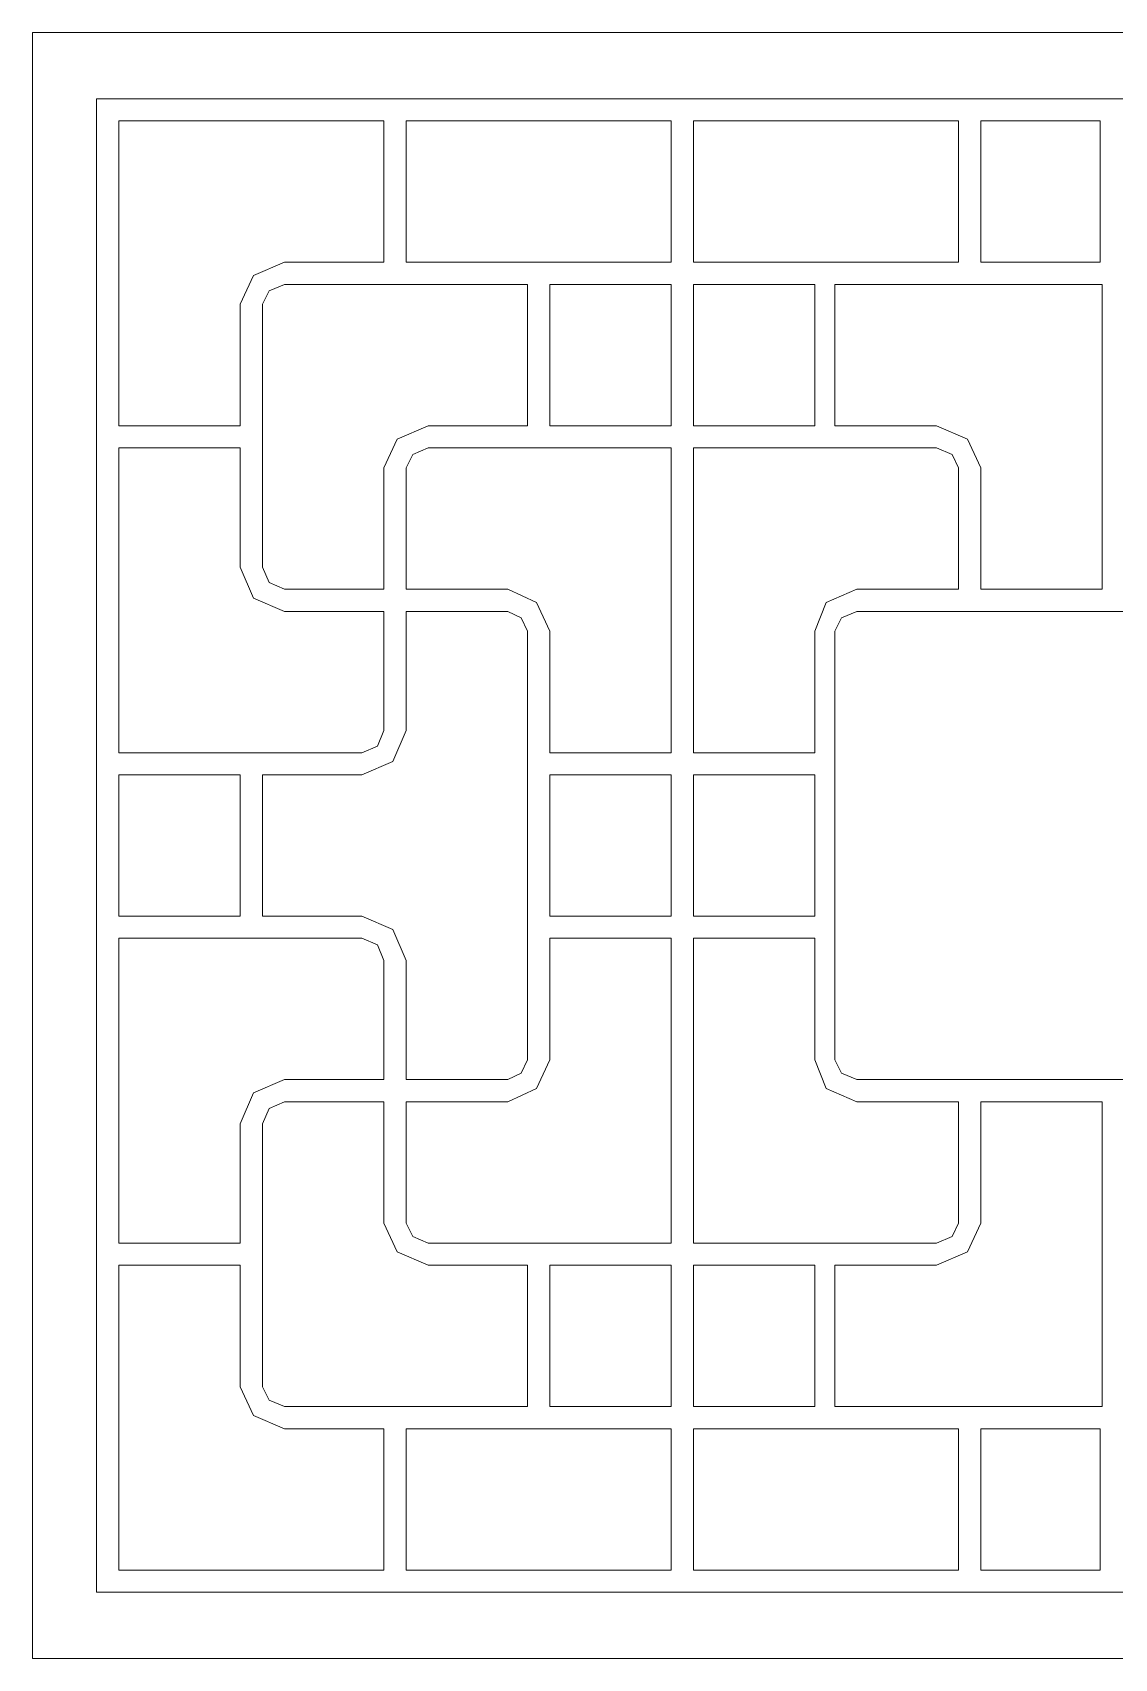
# Model space of a CAD drawing. Header units: centimetres. Extents: x -8.7 to 5, y -1.5 to 8.8.
# Drawn here: x -8.72 to -1.87, y -1.51 to 8.79 of the extents above; entities that cross this region are included whole.
import ezdxf

# ---------------------------------------------------------------- set-up
doc = ezdxf.new("R2010")
doc.units = ezdxf.units.CM
doc.header["$MEASUREMENT"] = 0
doc.layers.add('layer 1', color=7, linetype='Continuous')

msp = doc.modelspace()

# ---------------------------------------------------------------- linework, layer by layer
at = {"layer": 'layer 1', "color": 250, "lineweight": 0}
for points, knots in [([(-8.71861, -1.50959), (-8.71861, -1.50959), (4.98493, -1.50959), (4.98493, -1.50959), (4.98493, -1.50959), (4.98493, -1.50959), (4.98493, 8.79258), (4.98493, 8.79258), (4.98493, 8.79258), (4.98493, 8.79258), (-8.71861, 8.79258), (-8.71861, 8.79258), (-8.71861, 8.79258), (-8.71861, 8.79258), (-8.71861, -1.50959), (-8.71861, -1.50959)], [0, 0, 0, 0, 0.25, 0.25, 0.25, 0.25, 0.5, 0.5, 0.5, 0.5, 0.75, 0.75, 0.75, 0.75, 1, 1, 1, 1]), ([(-8.31264, -1.08959), (-8.31264, -1.08959), (4.57896, -1.08959), (4.57896, -1.08959), (4.57896, -1.08959), (4.57896, -1.08959), (4.57896, 8.37258), (4.57896, 8.37258), (4.57896, 8.37258), (4.57896, 8.37258), (-8.31264, 8.37258), (-8.31264, 8.37258), (-8.31264, 8.37258), (-8.31264, 8.37258), (-8.31264, -1.08959), (-8.31264, -1.08959)], [0, 0, 0, 0, 0.25, 0.25, 0.25, 0.25, 0.5, 0.5, 0.5, 0.5, 0.75, 0.75, 0.75, 0.75, 1, 1, 1, 1]), ([(-6.35311, 8.23264), (-6.35311, 8.23264), (-4.67329, 8.23264), (-4.67329, 8.23264), (-4.67329, 8.23264), (-4.67329, 8.23264), (-4.67329, 7.33669), (-4.67329, 7.33669), (-4.67329, 7.33669), (-4.67329, 7.33669), (-6.35311, 7.33669), (-6.35311, 7.33669), (-6.35311, 7.33669), (-6.35311, 7.33669), (-6.35311, 8.23264), (-6.35311, 8.23264)], [0, 0, 0, 0, 0.25, 0.25, 0.25, 0.25, 0.5, 0.5, 0.5, 0.5, 0.75, 0.75, 0.75, 0.75, 1, 1, 1, 1]), ([(-2.85371, 8.23264), (-2.85371, 8.23264), (-4.53335, 8.23264), (-4.53335, 8.23264), (-4.53335, 8.23264), (-4.53335, 8.23264), (-4.53335, 7.33669), (-4.53335, 7.33669), (-4.53335, 7.33669), (-4.53335, 7.33669), (-2.85371, 7.33669), (-2.85371, 7.33669), (-2.85371, 7.33669), (-2.85371, 7.33669), (-2.85371, 8.23264), (-2.85371, 8.23264)], [0, 0, 0, 0, 0.25, 0.25, 0.25, 0.25, 0.5, 0.5, 0.5, 0.5, 0.75, 0.75, 0.75, 0.75, 1, 1, 1, 1]), ([(-1.95794, 7.33669), (-1.95794, 7.33669), (-1.95794, 8.23264), (-1.95794, 8.23264), (-1.95794, 8.23264), (-1.95794, 8.23264), (-2.71377, 8.23264), (-2.71377, 8.23264), (-2.71377, 8.23264), (-2.71377, 8.23264), (-2.71377, 7.33669), (-2.71377, 7.33669), (-2.71377, 7.33669), (-2.71377, 7.33669), (-1.95794, 7.33669), (-1.95794, 7.33669)], [0, 0, 0, 0, 0.25, 0.25, 0.25, 0.25, 0.5, 0.5, 0.5, 0.5, 0.75, 0.75, 0.75, 0.75, 1, 1, 1, 1]), ([(-7.12297, 7.33669), (-7.12297, 7.33669), (-7.31885, 7.25287), (-7.31885, 7.25287), (-7.31885, 7.25287), (-7.31885, 7.25287), (-7.40285, 7.07084), (-7.40285, 7.07084)], [0, 0, 0, 0, 0.5, 0.5, 0.5, 0.5, 1, 1, 1, 1]), ([(-7.12297, 7.19675), (-7.12297, 7.19675), (-7.22082, 7.15484), (-7.22082, 7.15484), (-7.22082, 7.15484), (-7.22082, 7.15484), (-7.26291, 7.07084), (-7.26291, 7.07084)], [0, 0, 0, 0, 0.5, 0.5, 0.5, 0.5, 1, 1, 1, 1]), ([(-5.44314, 6.30099), (-5.44314, 6.30099), (-5.44314, 7.19675), (-5.44314, 7.19675), (-5.44314, 7.19675), (-5.44314, 7.19675), (-4.67329, 7.19675), (-4.67329, 7.19675), (-4.67329, 7.19675), (-4.67329, 7.19675), (-4.67329, 6.30099), (-4.67329, 6.30099), (-4.67329, 6.30099), (-4.67329, 6.30099), (-5.44314, 6.30099), (-5.44314, 6.30099)], [0, 0, 0, 0, 0.25, 0.25, 0.25, 0.25, 0.5, 0.5, 0.5, 0.5, 0.75, 0.75, 0.75, 0.75, 1, 1, 1, 1]), ([(-4.67329, 6.30099), (-4.67329, 6.30099), (-4.67329, 7.19675), (-4.67329, 7.19675), (-4.67329, 7.19675), (-4.67329, 7.19675), (-5.44314, 7.19675), (-5.44314, 7.19675), (-5.44314, 7.19675), (-5.44314, 7.19675), (-5.44314, 6.30099), (-5.44314, 6.30099), (-5.44314, 6.30099), (-5.44314, 6.30099), (-4.67329, 6.30099), (-4.67329, 6.30099)], [0, 0, 0, 0, 0.25, 0.25, 0.25, 0.25, 0.5, 0.5, 0.5, 0.5, 0.75, 0.75, 0.75, 0.75, 1, 1, 1, 1]), ([(-4.53335, 6.30099), (-4.53335, 6.30099), (-4.53335, 7.19675), (-4.53335, 7.19675), (-4.53335, 7.19675), (-4.53335, 7.19675), (-3.7635, 7.19675), (-3.7635, 7.19675), (-3.7635, 7.19675), (-3.7635, 7.19675), (-3.7635, 6.30099), (-3.7635, 6.30099), (-3.7635, 6.30099), (-3.7635, 6.30099), (-4.53335, 6.30099), (-4.53335, 6.30099)], [0, 0, 0, 0, 0.25, 0.25, 0.25, 0.25, 0.5, 0.5, 0.5, 0.5, 0.75, 0.75, 0.75, 0.75, 1, 1, 1, 1]), ([(-3.7635, 6.30099), (-3.7635, 6.30099), (-3.7635, 7.19675), (-3.7635, 7.19675), (-3.7635, 7.19675), (-3.7635, 7.19675), (-4.53335, 7.19675), (-4.53335, 7.19675), (-4.53335, 7.19675), (-4.53335, 7.19675), (-4.53335, 6.30099), (-4.53335, 6.30099), (-4.53335, 6.30099), (-4.53335, 6.30099), (-3.7635, 6.30099), (-3.7635, 6.30099)], [0, 0, 0, 0, 0.25, 0.25, 0.25, 0.25, 0.5, 0.5, 0.5, 0.5, 0.75, 0.75, 0.75, 0.75, 1, 1, 1, 1]), ([(-6.21299, 6.30099), (-6.21299, 6.30099), (-6.40905, 6.21699), (-6.40905, 6.21699), (-6.40905, 6.21699), (-6.40905, 6.21699), (-6.49306, 6.03496), (-6.49306, 6.03496)], [0, 0, 0, 0, 0.5, 0.5, 0.5, 0.5, 1, 1, 1, 1]), ([(-2.71377, 6.03496), (-2.71377, 6.03496), (-2.79777, 6.21699), (-2.79777, 6.21699), (-2.79777, 6.21699), (-2.79777, 6.21699), (-2.99365, 6.30099), (-2.99365, 6.30099)], [0, 0, 0, 0, 0.5, 0.5, 0.5, 0.5, 1, 1, 1, 1]), ([(-6.21299, 6.16105), (-6.21299, 6.16105), (-6.31102, 6.11896), (-6.31102, 6.11896), (-6.31102, 6.11896), (-6.31102, 6.11896), (-6.35311, 6.03496), (-6.35311, 6.03496)], [0, 0, 0, 0, 0.5, 0.5, 0.5, 0.5, 1, 1, 1, 1]), ([(-6.21299, 6.16105), (-6.21299, 6.16105), (-4.67329, 6.16105), (-4.67329, 6.16105), (-4.67329, 6.16105), (-4.67329, 6.16105), (-4.67329, 4.38338), (-4.67329, 4.38338)], [0, 0, 0, 0, 0.5, 0.5, 0.5, 0.5, 1, 1, 1, 1]), ([(-3.49765, 5.26511), (-3.49765, 5.26511), (-2.85371, 5.26511), (-2.85371, 5.26511), (-2.85371, 5.26511), (-2.85371, 5.26511), (-2.85371, 6.03496), (-2.85371, 6.03496), (-2.85371, 6.03496), (-2.85371, 6.03496), (-2.89562, 6.11896), (-2.89562, 6.11896), (-2.89562, 6.11896), (-2.89562, 6.11896), (-2.99365, 6.16105), (-2.99365, 6.16105), (-2.99365, 6.16105), (-2.99365, 6.16105), (-4.53335, 6.16105), (-4.53335, 6.16105), (-4.53335, 6.16105), (-4.53335, 6.16105), (-4.53335, 4.38338), (-4.53335, 4.38338)], [0, 0, 0, 0, 0.16666667, 0.16666667, 0.16666667, 0.16666667, 0.33333333, 0.33333333, 0.33333333, 0.33333333, 0.5, 0.5, 0.5, 0.5, 0.66666667, 0.66666667, 0.66666667, 0.66666667, 0.83333333, 0.83333333, 0.83333333, 0.83333333, 1, 1, 1, 1]), ([(-4.67329, 4.99926), (-4.67329, 4.99926), (-4.67329, 4.22941), (-4.67329, 4.22941), (-4.67329, 4.22941), (-4.67329, 4.22941), (-5.44314, 4.22941), (-5.44314, 4.22941), (-5.44314, 4.22941), (-5.44314, 4.22941), (-5.44314, 4.99926), (-5.44314, 4.99926), (-5.44314, 4.99926), (-5.44314, 4.99926), (-5.52714, 5.18111), (-5.52714, 5.18111), (-5.52714, 5.18111), (-5.52714, 5.18111), (-5.70917, 5.26511), (-5.70917, 5.26511), (-5.70917, 5.26511), (-5.70917, 5.26511), (-6.35311, 5.26511), (-6.35311, 5.26511), (-6.35311, 5.26511), (-6.35311, 5.26511), (-6.35311, 6.03496), (-6.35311, 6.03496)], [0, 0, 0, 0, 0.14285714, 0.14285714, 0.14285714, 0.14285714, 0.28571429, 0.28571429, 0.28571429, 0.28571429, 0.42857143, 0.42857143, 0.42857143, 0.42857143, 0.57142857, 0.57142857, 0.57142857, 0.57142857, 0.71428571, 0.71428571, 0.71428571, 0.71428571, 0.85714286, 0.85714286, 0.85714286, 0.85714286, 1, 1, 1, 1]), ([(-7.40285, 5.40505), (-7.40285, 5.40505), (-7.31885, 5.20917), (-7.31885, 5.20917), (-7.31885, 5.20917), (-7.31885, 5.20917), (-7.12297, 5.12517), (-7.12297, 5.12517)], [0, 0, 0, 0, 0.5, 0.5, 0.5, 0.5, 1, 1, 1, 1]), ([(-7.26291, 5.40505), (-7.26291, 5.40505), (-7.22082, 5.3072), (-7.22082, 5.3072), (-7.22082, 5.3072), (-7.22082, 5.3072), (-7.12297, 5.26511), (-7.12297, 5.26511)], [0, 0, 0, 0, 0.5, 0.5, 0.5, 0.5, 1, 1, 1, 1]), ([(-3.49765, 5.26511), (-3.49765, 5.26511), (-3.69353, 5.18111), (-3.69353, 5.18111), (-3.69353, 5.18111), (-3.69353, 5.18111), (-3.7635, 4.99926), (-3.7635, 4.99926)], [0, 0, 0, 0, 0.5, 0.5, 0.5, 0.5, 1, 1, 1, 1]), ([(-5.58326, 4.99926), (-5.58326, 4.99926), (-5.62517, 5.08326), (-5.62517, 5.08326), (-5.62517, 5.08326), (-5.62517, 5.08326), (-5.70917, 5.12517), (-5.70917, 5.12517)], [0, 0, 0, 0, 0.5, 0.5, 0.5, 0.5, 1, 1, 1, 1]), ([(-3.49765, 5.12517), (-3.49765, 5.12517), (-3.5955, 5.08326), (-3.5955, 5.08326), (-3.5955, 5.08326), (-3.5955, 5.08326), (-3.63759, 4.99926), (-3.63759, 4.99926)], [0, 0, 0, 0, 0.5, 0.5, 0.5, 0.5, 1, 1, 1, 1]), ([(-4.53335, 4.99926), (-4.53335, 4.99926), (-4.53335, 4.22941), (-4.53335, 4.22941), (-4.53335, 4.22941), (-4.53335, 4.22941), (-3.7635, 4.22941), (-3.7635, 4.22941), (-3.7635, 4.22941), (-3.7635, 4.22941), (-3.7635, 4.99926), (-3.7635, 4.99926)], [0, 0, 0, 0, 0.33333333, 0.33333333, 0.33333333, 0.33333333, 0.66666667, 0.66666667, 0.66666667, 0.66666667, 1, 1, 1, 1]), ([(-6.633, 4.22941), (-6.633, 4.22941), (-6.53497, 4.27132), (-6.53497, 4.27132), (-6.53497, 4.27132), (-6.53497, 4.27132), (-6.49306, 4.36935), (-6.49306, 4.36935)], [0, 0, 0, 0, 0.5, 0.5, 0.5, 0.5, 1, 1, 1, 1]), ([(-6.633, 4.08929), (-6.633, 4.08929), (-6.43694, 4.17329), (-6.43694, 4.17329), (-6.43694, 4.17329), (-6.43694, 4.17329), (-6.35311, 4.36935), (-6.35311, 4.36935)], [0, 0, 0, 0, 0.5, 0.5, 0.5, 0.5, 1, 1, 1, 1]), ([(-8.1727, 3.19352), (-8.1727, 3.19352), (-7.40285, 3.19352), (-7.40285, 3.19352), (-7.40285, 3.19352), (-7.40285, 3.19352), (-7.40285, 4.08929), (-7.40285, 4.08929), (-7.40285, 4.08929), (-7.40285, 4.08929), (-8.1727, 4.08929), (-8.1727, 4.08929), (-8.1727, 4.08929), (-8.1727, 4.08929), (-8.1727, 3.19352), (-8.1727, 3.19352)], [0, 0, 0, 0, 0.25, 0.25, 0.25, 0.25, 0.5, 0.5, 0.5, 0.5, 0.75, 0.75, 0.75, 0.75, 1, 1, 1, 1]), ([(-4.67329, 3.19352), (-4.67329, 3.19352), (-5.44314, 3.19352), (-5.44314, 3.19352), (-5.44314, 3.19352), (-5.44314, 3.19352), (-5.44314, 4.08929), (-5.44314, 4.08929), (-5.44314, 4.08929), (-5.44314, 4.08929), (-4.67329, 4.08929), (-4.67329, 4.08929), (-4.67329, 4.08929), (-4.67329, 4.08929), (-4.67329, 3.19352), (-4.67329, 3.19352)], [0, 0, 0, 0, 0.25, 0.25, 0.25, 0.25, 0.5, 0.5, 0.5, 0.5, 0.75, 0.75, 0.75, 0.75, 1, 1, 1, 1]), ([(-4.67329, 4.08929), (-4.67329, 4.08929), (-5.44314, 4.08929), (-5.44314, 4.08929), (-5.44314, 4.08929), (-5.44314, 4.08929), (-5.44314, 3.19352), (-5.44314, 3.19352), (-5.44314, 3.19352), (-5.44314, 3.19352), (-4.67329, 3.19352), (-4.67329, 3.19352), (-4.67329, 3.19352), (-4.67329, 3.19352), (-4.67329, 4.08929), (-4.67329, 4.08929)], [0, 0, 0, 0, 0.25, 0.25, 0.25, 0.25, 0.5, 0.5, 0.5, 0.5, 0.75, 0.75, 0.75, 0.75, 1, 1, 1, 1]), ([(-4.53335, 4.08929), (-4.53335, 4.08929), (-3.7635, 4.08929), (-3.7635, 4.08929), (-3.7635, 4.08929), (-3.7635, 4.08929), (-3.7635, 3.19352), (-3.7635, 3.19352), (-3.7635, 3.19352), (-3.7635, 3.19352), (-4.53335, 3.19352), (-4.53335, 3.19352), (-4.53335, 3.19352), (-4.53335, 3.19352), (-4.53335, 4.08929), (-4.53335, 4.08929)], [0, 0, 0, 0, 0.25, 0.25, 0.25, 0.25, 0.5, 0.5, 0.5, 0.5, 0.75, 0.75, 0.75, 0.75, 1, 1, 1, 1]), ([(-6.35311, 2.91364), (-6.35311, 2.91364), (-6.43694, 3.10952), (-6.43694, 3.10952), (-6.43694, 3.10952), (-6.43694, 3.10952), (-6.633, 3.19352), (-6.633, 3.19352)], [0, 0, 0, 0, 0.5, 0.5, 0.5, 0.5, 1, 1, 1, 1]), ([(-6.49306, 2.91364), (-6.49306, 2.91364), (-6.53497, 3.01149), (-6.53497, 3.01149), (-6.53497, 3.01149), (-6.53497, 3.01149), (-6.633, 3.05358), (-6.633, 3.05358)], [0, 0, 0, 0, 0.5, 0.5, 0.5, 0.5, 1, 1, 1, 1]), ([(-4.67329, 2.28373), (-4.67329, 2.28373), (-4.67329, 3.05358), (-4.67329, 3.05358), (-4.67329, 3.05358), (-4.67329, 3.05358), (-5.44314, 3.05358), (-5.44314, 3.05358), (-5.44314, 3.05358), (-5.44314, 3.05358), (-5.44314, 2.28373), (-5.44314, 2.28373)], [0, 0, 0, 0, 0.33333333, 0.33333333, 0.33333333, 0.33333333, 0.66666667, 0.66666667, 0.66666667, 0.66666667, 1, 1, 1, 1]), ([(-4.53335, 2.28373), (-4.53335, 2.28373), (-4.53335, 3.05358), (-4.53335, 3.05358), (-4.53335, 3.05358), (-4.53335, 3.05358), (-3.7635, 3.05358), (-3.7635, 3.05358), (-3.7635, 3.05358), (-3.7635, 3.05358), (-3.7635, 2.28373), (-3.7635, 2.28373), (-3.7635, 2.28373), (-3.7635, 2.28373), (-3.69353, 2.1017), (-3.69353, 2.1017), (-3.69353, 2.1017), (-3.69353, 2.1017), (-3.49765, 2.0177), (-3.49765, 2.0177), (-3.49765, 2.0177), (-3.49765, 2.0177), (-2.85371, 2.0177), (-2.85371, 2.0177), (-2.85371, 2.0177), (-2.85371, 2.0177), (-2.85371, 1.24785), (-2.85371, 1.24785)], [0, 0, 0, 0, 0.14285714, 0.14285714, 0.14285714, 0.14285714, 0.28571429, 0.28571429, 0.28571429, 0.28571429, 0.42857143, 0.42857143, 0.42857143, 0.42857143, 0.57142857, 0.57142857, 0.57142857, 0.57142857, 0.71428571, 0.71428571, 0.71428571, 0.71428571, 0.85714286, 0.85714286, 0.85714286, 0.85714286, 1, 1, 1, 1]), ([(-5.70917, 2.0177), (-5.70917, 2.0177), (-6.35311, 2.0177), (-6.35311, 2.0177), (-6.35311, 2.0177), (-6.35311, 2.0177), (-6.35311, 1.24785), (-6.35311, 1.24785), (-6.35311, 1.24785), (-6.35311, 1.24785), (-6.31102, 1.16385), (-6.31102, 1.16385), (-6.31102, 1.16385), (-6.31102, 1.16385), (-6.21299, 1.12194), (-6.21299, 1.12194), (-6.21299, 1.12194), (-6.21299, 1.12194), (-4.67329, 1.12194), (-4.67329, 1.12194), (-4.67329, 1.12194), (-4.67329, 1.12194), (-4.67329, 2.89961), (-4.67329, 2.89961)], [0, 0, 0, 0, 0.16666667, 0.16666667, 0.16666667, 0.16666667, 0.33333333, 0.33333333, 0.33333333, 0.33333333, 0.5, 0.5, 0.5, 0.5, 0.66666667, 0.66666667, 0.66666667, 0.66666667, 0.83333333, 0.83333333, 0.83333333, 0.83333333, 1, 1, 1, 1]), ([(-2.99365, 1.12194), (-2.99365, 1.12194), (-4.53335, 1.12194), (-4.53335, 1.12194), (-4.53335, 1.12194), (-4.53335, 1.12194), (-4.53335, 2.89961), (-4.53335, 2.89961)], [0, 0, 0, 0, 0.5, 0.5, 0.5, 0.5, 1, 1, 1, 1]), ([(-5.70917, 2.15782), (-5.70917, 2.15782), (-5.62517, 2.19973), (-5.62517, 2.19973), (-5.62517, 2.19973), (-5.62517, 2.19973), (-5.58326, 2.28373), (-5.58326, 2.28373)], [0, 0, 0, 0, 0.5, 0.5, 0.5, 0.5, 1, 1, 1, 1]), ([(-5.70917, 2.0177), (-5.70917, 2.0177), (-5.52714, 2.1017), (-5.52714, 2.1017), (-5.52714, 2.1017), (-5.52714, 2.1017), (-5.44314, 2.28373), (-5.44314, 2.28373)], [0, 0, 0, 0, 0.5, 0.5, 0.5, 0.5, 1, 1, 1, 1]), ([(-3.63759, 2.28373), (-3.63759, 2.28373), (-3.5955, 2.19973), (-3.5955, 2.19973), (-3.5955, 2.19973), (-3.5955, 2.19973), (-3.49765, 2.15782), (-3.49765, 2.15782)], [0, 0, 0, 0, 0.5, 0.5, 0.5, 0.5, 1, 1, 1, 1]), ([(-3.49765, 2.15782), (-3.49765, 2.15782), (-0.25024, 2.15782), (-0.25024, 2.15782), (-0.25024, 2.15782), (-0.25024, 2.15782), (-0.15221, 2.19973), (-0.15221, 2.19973), (-0.15221, 2.19973), (-0.15221, 2.19973), (-0.11012, 2.28373), (-0.11012, 2.28373)], [0, 0, 0, 0, 0.33333333, 0.33333333, 0.33333333, 0.33333333, 0.66666667, 0.66666667, 0.66666667, 0.66666667, 1, 1, 1, 1]), ([(-7.12297, 2.15782), (-7.12297, 2.15782), (-7.31885, 2.07382), (-7.31885, 2.07382), (-7.31885, 2.07382), (-7.31885, 2.07382), (-7.40285, 1.87776), (-7.40285, 1.87776)], [0, 0, 0, 0, 0.5, 0.5, 0.5, 0.5, 1, 1, 1, 1]), ([(-7.12297, 2.0177), (-7.12297, 2.0177), (-7.22082, 1.97579), (-7.22082, 1.97579), (-7.22082, 1.97579), (-7.22082, 1.97579), (-7.26291, 1.87776), (-7.26291, 1.87776)], [0, 0, 0, 0, 0.5, 0.5, 0.5, 0.5, 1, 1, 1, 1]), ([(-2.71377, 2.0177), (-2.71377, 2.0177), (-1.94391, 2.0177), (-1.94391, 2.0177), (-1.94391, 2.0177), (-1.94391, 2.0177), (-1.94391, 0.08606), (-1.94391, 0.08606)], [0, 0, 0, 0, 0.5, 0.5, 0.5, 0.5, 1, 1, 1, 1]), ([(-6.49306, 1.24785), (-6.49306, 1.24785), (-6.40905, 1.066), (-6.40905, 1.066), (-6.40905, 1.066), (-6.40905, 1.066), (-6.21299, 0.982), (-6.21299, 0.982)], [0, 0, 0, 0, 0.5, 0.5, 0.5, 0.5, 1, 1, 1, 1]), ([(-1.94391, 0.08606), (-1.94391, 0.08606), (-3.63759, 0.08606), (-3.63759, 0.08606), (-3.63759, 0.08606), (-3.63759, 0.08606), (-3.63759, 0.982), (-3.63759, 0.982), (-3.63759, 0.982), (-3.63759, 0.982), (-2.99365, 0.982), (-2.99365, 0.982), (-2.99365, 0.982), (-2.99365, 0.982), (-2.79777, 1.066), (-2.79777, 1.066), (-2.79777, 1.066), (-2.79777, 1.066), (-2.71377, 1.24785), (-2.71377, 1.24785)], [0, 0, 0, 0, 0.2, 0.2, 0.2, 0.2, 0.4, 0.4, 0.4, 0.4, 0.6, 0.6, 0.6, 0.6, 0.8, 0.8, 0.8, 0.8, 1, 1, 1, 1]), ([(-2.99365, 1.12194), (-2.99365, 1.12194), (-2.89562, 1.16385), (-2.89562, 1.16385), (-2.89562, 1.16385), (-2.89562, 1.16385), (-2.85371, 1.24785), (-2.85371, 1.24785)], [0, 0, 0, 0, 0.5, 0.5, 0.5, 0.5, 1, 1, 1, 1]), ([(-4.67329, 0.982), (-4.67329, 0.982), (-4.67329, 0.08606), (-4.67329, 0.08606), (-4.67329, 0.08606), (-4.67329, 0.08606), (-5.44314, 0.08606), (-5.44314, 0.08606), (-5.44314, 0.08606), (-5.44314, 0.08606), (-5.44314, 0.982), (-5.44314, 0.982), (-5.44314, 0.982), (-5.44314, 0.982), (-4.67329, 0.982), (-4.67329, 0.982)], [0, 0, 0, 0, 0.25, 0.25, 0.25, 0.25, 0.5, 0.5, 0.5, 0.5, 0.75, 0.75, 0.75, 0.75, 1, 1, 1, 1]), ([(-5.44314, 0.982), (-5.44314, 0.982), (-5.44314, 0.08606), (-5.44314, 0.08606), (-5.44314, 0.08606), (-5.44314, 0.08606), (-4.67329, 0.08606), (-4.67329, 0.08606), (-4.67329, 0.08606), (-4.67329, 0.08606), (-4.67329, 0.982), (-4.67329, 0.982), (-4.67329, 0.982), (-4.67329, 0.982), (-5.44314, 0.982), (-5.44314, 0.982)], [0, 0, 0, 0, 0.25, 0.25, 0.25, 0.25, 0.5, 0.5, 0.5, 0.5, 0.75, 0.75, 0.75, 0.75, 1, 1, 1, 1]), ([(-3.7635, 0.982), (-3.7635, 0.982), (-3.7635, 0.08606), (-3.7635, 0.08606), (-3.7635, 0.08606), (-3.7635, 0.08606), (-4.53335, 0.08606), (-4.53335, 0.08606), (-4.53335, 0.08606), (-4.53335, 0.08606), (-4.53335, 0.982), (-4.53335, 0.982), (-4.53335, 0.982), (-4.53335, 0.982), (-3.7635, 0.982), (-3.7635, 0.982)], [0, 0, 0, 0, 0.25, 0.25, 0.25, 0.25, 0.5, 0.5, 0.5, 0.5, 0.75, 0.75, 0.75, 0.75, 1, 1, 1, 1]), ([(-4.53335, 0.982), (-4.53335, 0.982), (-4.53335, 0.08606), (-4.53335, 0.08606), (-4.53335, 0.08606), (-4.53335, 0.08606), (-3.7635, 0.08606), (-3.7635, 0.08606), (-3.7635, 0.08606), (-3.7635, 0.08606), (-3.7635, 0.982), (-3.7635, 0.982), (-3.7635, 0.982), (-3.7635, 0.982), (-4.53335, 0.982), (-4.53335, 0.982)], [0, 0, 0, 0, 0.25, 0.25, 0.25, 0.25, 0.5, 0.5, 0.5, 0.5, 0.75, 0.75, 0.75, 0.75, 1, 1, 1, 1]), ([(-7.40285, 0.21215), (-7.40285, 0.21215), (-7.31885, 0.03012), (-7.31885, 0.03012), (-7.31885, 0.03012), (-7.31885, 0.03012), (-7.12297, -0.05388), (-7.12297, -0.05388)], [0, 0, 0, 0, 0.5, 0.5, 0.5, 0.5, 1, 1, 1, 1]), ([(-7.26291, 0.21215), (-7.26291, 0.21215), (-7.22082, 0.12815), (-7.22082, 0.12815), (-7.22082, 0.12815), (-7.22082, 0.12815), (-7.12297, 0.08606), (-7.12297, 0.08606)], [0, 0, 0, 0, 0.5, 0.5, 0.5, 0.5, 1, 1, 1, 1]), ([(-6.35311, -0.94965), (-6.35311, -0.94965), (-4.67329, -0.94965), (-4.67329, -0.94965), (-4.67329, -0.94965), (-4.67329, -0.94965), (-4.67329, -0.05388), (-4.67329, -0.05388), (-4.67329, -0.05388), (-4.67329, -0.05388), (-6.35311, -0.05388), (-6.35311, -0.05388), (-6.35311, -0.05388), (-6.35311, -0.05388), (-6.35311, -0.94965), (-6.35311, -0.94965)], [0, 0, 0, 0, 0.25, 0.25, 0.25, 0.25, 0.5, 0.5, 0.5, 0.5, 0.75, 0.75, 0.75, 0.75, 1, 1, 1, 1]), ([(-2.85371, -0.94965), (-2.85371, -0.94965), (-4.53335, -0.94965), (-4.53335, -0.94965), (-4.53335, -0.94965), (-4.53335, -0.94965), (-4.53335, -0.05388), (-4.53335, -0.05388), (-4.53335, -0.05388), (-4.53335, -0.05388), (-2.85371, -0.05388), (-2.85371, -0.05388), (-2.85371, -0.05388), (-2.85371, -0.05388), (-2.85371, -0.94965), (-2.85371, -0.94965)], [0, 0, 0, 0, 0.25, 0.25, 0.25, 0.25, 0.5, 0.5, 0.5, 0.5, 0.75, 0.75, 0.75, 0.75, 1, 1, 1, 1]), ([(-1.95794, -0.05388), (-1.95794, -0.05388), (-1.95794, -0.94965), (-1.95794, -0.94965), (-1.95794, -0.94965), (-1.95794, -0.94965), (-2.71377, -0.94965), (-2.71377, -0.94965), (-2.71377, -0.94965), (-2.71377, -0.94965), (-2.71377, -0.05388), (-2.71377, -0.05388), (-2.71377, -0.05388), (-2.71377, -0.05388), (-1.95794, -0.05388), (-1.95794, -0.05388)], [0, 0, 0, 0, 0.25, 0.25, 0.25, 0.25, 0.5, 0.5, 0.5, 0.5, 0.75, 0.75, 0.75, 0.75, 1, 1, 1, 1])]:
    msp.add_open_spline(points, degree=3, knots=knots, dxfattribs=at)
for points in [[(-8.1727, 6.30099), (-8.1727, 6.30099), (-8.1727, 8.23264), (-8.1727, 8.23264)], [(-8.1727, 8.23264), (-8.1727, 8.23264), (-6.49306, 8.23264), (-6.49306, 8.23264)], [(-6.49306, 8.23264), (-6.49306, 8.23264), (-6.49306, 7.33669), (-6.49306, 7.33669)], [(-6.49306, 7.33669), (-6.49306, 7.33669), (-7.12297, 7.33669), (-7.12297, 7.33669)], [(-7.12297, 7.19675), (-7.12297, 7.19675), (-5.58326, 7.19675), (-5.58326, 7.19675)], [(-5.58326, 7.19675), (-5.58326, 7.19675), (-5.58326, 6.30099), (-5.58326, 6.30099)], [(-1.94391, 7.19675), (-1.94391, 7.19675), (-3.63759, 7.19675), (-3.63759, 7.19675)], [(-3.63759, 7.19675), (-3.63759, 7.19675), (-3.63759, 6.30099), (-3.63759, 6.30099)], [(-1.94391, 5.26511), (-1.94391, 5.26511), (-1.94391, 7.19675), (-1.94391, 7.19675)], [(-7.40285, 7.07084), (-7.40285, 7.07084), (-7.40285, 6.30099), (-7.40285, 6.30099)], [(-7.26291, 5.40505), (-7.26291, 5.40505), (-7.26291, 7.07084), (-7.26291, 7.07084)], [(-7.40285, 6.30099), (-7.40285, 6.30099), (-8.1727, 6.30099), (-8.1727, 6.30099)], [(-5.58326, 6.30099), (-5.58326, 6.30099), (-6.21299, 6.30099), (-6.21299, 6.30099)], [(-3.63759, 6.30099), (-3.63759, 6.30099), (-2.99365, 6.30099), (-2.99365, 6.30099)], [(-7.40285, 6.16105), (-7.40285, 6.16105), (-8.1727, 6.16105), (-8.1727, 6.16105)], [(-8.1727, 6.16105), (-8.1727, 6.16105), (-8.1727, 4.22941), (-8.1727, 4.22941)], [(-7.40285, 5.40505), (-7.40285, 5.40505), (-7.40285, 6.16105), (-7.40285, 6.16105)], [(-6.49306, 6.03496), (-6.49306, 6.03496), (-6.49306, 5.26511), (-6.49306, 5.26511)], [(-2.71377, 6.03496), (-2.71377, 6.03496), (-2.71377, 5.26511), (-2.71377, 5.26511)], [(-6.49306, 5.26511), (-6.49306, 5.26511), (-7.12297, 5.26511), (-7.12297, 5.26511)], [(-2.71377, 5.26511), (-2.71377, 5.26511), (-1.94391, 5.26511), (-1.94391, 5.26511)], [(-6.49306, 5.12517), (-6.49306, 5.12517), (-7.12297, 5.12517), (-7.12297, 5.12517)], [(-6.49306, 4.36935), (-6.49306, 4.36935), (-6.49306, 5.12517), (-6.49306, 5.12517)], [(-5.70917, 5.12517), (-5.70917, 5.12517), (-6.35311, 5.12517), (-6.35311, 5.12517)], [(-6.35311, 5.12517), (-6.35311, 5.12517), (-6.35311, 4.36935), (-6.35311, 4.36935)], [(-3.49765, 5.12517), (-3.49765, 5.12517), (-0.25024, 5.12517), (-0.25024, 5.12517)], [(-5.58326, 2.28373), (-5.58326, 2.28373), (-5.58326, 4.99926), (-5.58326, 4.99926)], [(-3.63759, 2.28373), (-3.63759, 2.28373), (-3.63759, 4.99926), (-3.63759, 4.99926)], [(-8.1727, 4.22941), (-8.1727, 4.22941), (-6.633, 4.22941), (-6.633, 4.22941)], [(-6.633, 4.08929), (-6.633, 4.08929), (-7.26291, 4.08929), (-7.26291, 4.08929)], [(-7.26291, 4.08929), (-7.26291, 4.08929), (-7.26291, 3.19352), (-7.26291, 3.19352)], [(-7.26291, 3.19352), (-7.26291, 3.19352), (-6.633, 3.19352), (-6.633, 3.19352)], [(-6.633, 3.05358), (-6.633, 3.05358), (-8.1727, 3.05358), (-8.1727, 3.05358)], [(-8.1727, 3.05358), (-8.1727, 3.05358), (-8.1727, 1.12194), (-8.1727, 1.12194)], [(-6.49306, 2.15782), (-6.49306, 2.15782), (-6.49306, 2.91364), (-6.49306, 2.91364)], [(-6.35311, 2.91364), (-6.35311, 2.91364), (-6.35311, 2.15782), (-6.35311, 2.15782)], [(-7.12297, 2.15782), (-7.12297, 2.15782), (-6.49306, 2.15782), (-6.49306, 2.15782)], [(-6.35311, 2.15782), (-6.35311, 2.15782), (-5.70917, 2.15782), (-5.70917, 2.15782)], [(-6.49306, 2.0177), (-6.49306, 2.0177), (-7.12297, 2.0177), (-7.12297, 2.0177)], [(-6.49306, 1.24785), (-6.49306, 1.24785), (-6.49306, 2.0177), (-6.49306, 2.0177)], [(-2.71377, 1.24785), (-2.71377, 1.24785), (-2.71377, 2.0177), (-2.71377, 2.0177)], [(-7.40285, 1.12194), (-7.40285, 1.12194), (-7.40285, 1.87776), (-7.40285, 1.87776)], [(-7.26291, 1.87776), (-7.26291, 1.87776), (-7.26291, 0.21215), (-7.26291, 0.21215)], [(-8.1727, 1.12194), (-8.1727, 1.12194), (-7.40285, 1.12194), (-7.40285, 1.12194)], [(-8.1727, 0.982), (-8.1727, 0.982), (-8.1727, -0.94965), (-8.1727, -0.94965)], [(-7.40285, 0.982), (-7.40285, 0.982), (-8.1727, 0.982), (-8.1727, 0.982)], [(-7.40285, 0.21215), (-7.40285, 0.21215), (-7.40285, 0.982), (-7.40285, 0.982)], [(-5.58326, 0.982), (-5.58326, 0.982), (-6.21299, 0.982), (-6.21299, 0.982)], [(-5.58326, 0.08606), (-5.58326, 0.08606), (-5.58326, 0.982), (-5.58326, 0.982)], [(-7.12297, 0.08606), (-7.12297, 0.08606), (-5.58326, 0.08606), (-5.58326, 0.08606)], [(-6.49306, -0.05388), (-6.49306, -0.05388), (-7.12297, -0.05388), (-7.12297, -0.05388)], [(-6.49306, -0.94965), (-6.49306, -0.94965), (-6.49306, -0.05388), (-6.49306, -0.05388)], [(-8.1727, -0.94965), (-8.1727, -0.94965), (-6.49306, -0.94965), (-6.49306, -0.94965)]]:
    msp.add_open_spline(points, degree=3, dxfattribs=at)

doc.saveas('drawing.dxf')
